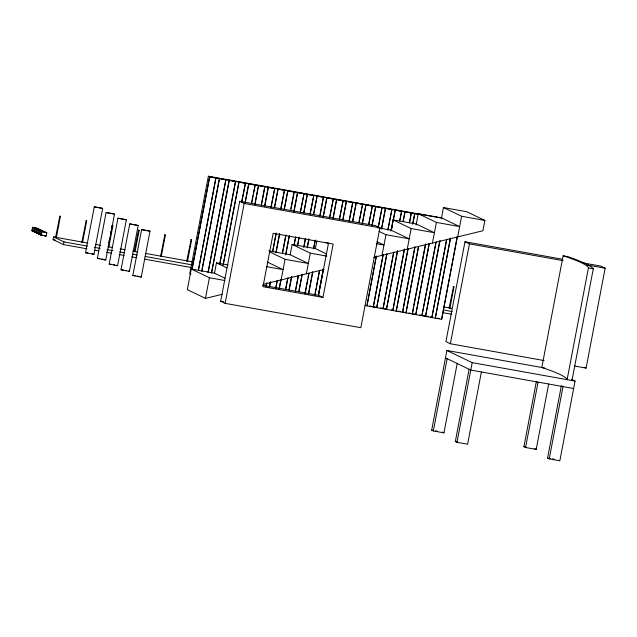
<?xml version="1.0" encoding="UTF-8"?>
<svg xmlns="http://www.w3.org/2000/svg" width="637" height="637" viewBox="0 0 637 637"><rect width="100%" height="100%" fill="white"/><g stroke="black" fill="none" stroke-linecap="round" stroke-linejoin="round"><path stroke-width="0.96" d="M35.258 231.621L31.85 230.729L32.511 227.258L38.379 228.595L32.511 227.258M32.798 231.183L33.458 227.712M36.54 232.489L33.952 231.741L34.613 228.269L40.481 229.607L34.613 228.269M34.9 232.194L35.561 228.723M39.462 233.644L36.054 232.752L36.715 229.28L42.583 230.618L36.715 229.28M37.002 233.206L37.663 229.734M40.744 234.512L38.156 233.763L38.817 230.291L44.686 231.629L38.817 230.291M39.104 234.217L39.765 230.745M40.258 234.774L40.927 231.303L45.84 232.187L46.788 232.64L46.127 236.112L40.258 234.774L46.127 236.112M41.206 235.228L41.875 231.757L40.927 231.303M86.919 248.796L63.445 244.584L53.11 239.616L53.619 236.932L87.85 243.071M56.327 237.497L55.578 237.37L59.846 216.078L60.443 216.214L56.374 237.521L55.96 237.466M63.445 244.584L63.963 241.901L53.619 236.932M81.855 242.092L86.178 220.8L86.68 220.92L82.611 242.227L81.823 242.068L82.611 242.227M85.525 252.698L94.276 206.826L102.254 208.259L102.668 208.45L93.918 254.33L85.525 252.698L87.882 252.953M97.357 258.391L106.108 212.511L114.087 213.944L114.501 214.143L105.75 260.023L97.357 258.391L99.714 258.646M108.776 242.904L109.699 238.063M110.631 233.222L110.997 231.279M111.364 229.344L112.104 225.466L112.908 225.617L108.847 246.933L108.433 246.877M109.19 264.076L117.941 218.204L125.919 219.638L126.333 219.837L117.582 265.709L109.19 264.076L111.547 264.331M121.014 269.769L129.765 223.898L137.751 225.323L138.157 225.522L129.407 271.402L121.014 269.769L123.371 270.024M135.036 251.623L134.288 251.496L138.555 230.196L139.153 230.331L135.084 251.639L134.67 251.583M132.846 275.463L141.597 229.583L149.576 231.016L149.99 231.215L141.239 277.087L132.91 275.534L135.203 275.71M160.564 256.209L164.792 234.902L165.389 235.037L161.32 256.345L160.532 256.185L161.312 256.337M186.752 260.899L191.132 239.623L191.626 239.743L187.557 261.051L186.76 260.907L187.509 261.035M442.213 218.173L208.379 176.226L189.778 273.711L190.973 274.292M224.869 278.178L214.502 273.185L191.243 269.021L187.31 289.652L205.456 298.387L222.273 294.286M191.904 269.411L209.573 176.799L419.17 214.398M192.095 269.507L209.764 176.895L208.379 176.226M198.425 269.578L201.961 251.058M202.335 249.107L215.911 177.938L198.441 270.645M201.666 271.163L219.335 178.551L225.872 179.777L208.203 272.397M201.865 271.258L219.534 178.647M208.004 272.302L225.872 179.777M205.456 298.387L209.398 277.748L191.243 269.021M211.436 272.915L229.097 180.303L235.634 181.529L219.829 264.403M211.627 273.01L229.296 180.398M214.502 273.185L216.469 262.874L228.094 264.952M219.63 264.307L235.252 182.413M223.054 264.92L238.867 182.055L245.404 183.281L241.869 201.81M223.253 265.016L239.058 182.15M220.673 301.213L239.727 201.332L375.456 225.673L379.891 227.807L360.837 327.697L225.116 303.347L220.673 301.213L223.603 301.739M241.67 201.714L245.404 183.281M225.116 303.347L244.17 203.466L239.727 201.332M244.911 203.307L248.629 183.806L255.166 185.033L251.631 203.561M245.293 202.423L248.828 183.902M251.44 203.466L252.929 195.663M253.295 193.72L255.166 185.033M254.864 204.079L258.399 185.558L264.928 186.784L261.401 205.313M255.055 204.174L258.59 185.654M261.576 203.267L264.546 187.668M264.626 205.831L268.161 187.31L274.698 188.536L271.163 207.065M264.825 205.926L268.36 187.405M270.964 206.969L274.698 188.536M274.396 207.582L277.923 189.062L284.46 190.288L280.925 208.817M274.587 207.678L278.122 189.157M265.852 286.714L266.409 283.791M272.548 251.615L276.084 233.094M280.543 209.692L284.46 190.288M266.051 286.809L266.792 282.908M272.747 251.711L276.283 233.19M269.276 287.327L270.207 282.454M275.972 252.228L279.508 233.707M284.158 209.334L287.693 190.813L294.23 192.04L290.695 210.568M269.475 287.422L270.59 281.57M276.171 252.324L279.707 233.803M284.357 209.43L287.884 190.909M275.622 288.465L277.111 280.662M282.502 252.395L285.48 236.797M290.87 208.522L293.848 192.923M275.813 288.561L277.302 280.758M282.51 253.462L286.045 234.942M279.046 289.079L280.718 280.304M285.551 254.959L289.087 236.431M293.92 211.086L297.455 192.565L303.992 193.791L300.457 212.32M279.237 289.174L281.1 279.428M285.933 254.075L289.469 235.555M293.936 212.153L297.654 192.661M281.124 279.946L285.058 259.307L269.507 251.822M285.058 259.307L308.316 263.479L290.161 254.744L292.136 244.425L315.387 248.597L326.622 254.004M285.758 288.266L287.43 279.492M293.944 245.372L295.425 237.569M300.266 212.225L303.992 193.791M285.766 289.333L287.996 277.636M294.318 244.489L295.807 236.693M288.999 289.859L291.412 277.183M297.368 245.986L299.04 237.211M303.69 212.838L307.225 194.317L313.754 195.543L310.227 214.072M289.19 289.954L291.794 276.299M297.75 245.102L299.048 238.278M303.881 212.933L307.416 194.412M295.337 290.998L298.315 275.399M303.706 247.124L305.378 238.349M310.028 213.976L313.754 195.543M295.528 291.085L298.506 275.487M303.905 247.22L305.577 238.445M298.761 291.611L301.922 275.033M307.13 247.737L308.802 238.963M313.452 214.589L316.987 196.069L323.524 197.295L319.989 215.824M298.96 291.706L302.304 274.157M307.329 247.833L309.001 239.058M313.651 214.685L317.186 196.164M306.341 273.791L310.283 253.16L292.136 244.425M304.916 293.721L307.703 279.094M308.077 277.151L308.818 273.249M313.659 247.897L315.14 240.101M319.607 216.699L323.142 198.179M305.115 293.816L309.017 273.345M313.667 248.971L315.339 240.197M315.387 248.597L316.82 241.097M308.34 294.334L312.616 271.911M323.031 217.313L326.749 197.82L333.286 199.047L329.568 218.547M308.539 294.429L312.815 272.007M323.413 216.437L326.948 197.916M315.052 293.522L315.984 288.649M316.35 286.698L319.328 271.099M329.56 217.48L333.286 199.047M314.877 295.568L319.71 270.215M318.293 295.114L323.309 268.79M332.984 218.093L336.519 199.572L343.056 200.798L339.521 219.327M318.484 295.21L323.508 268.886M333.183 218.188L336.71 199.668M322.975 297.431L263.009 286.674L273.185 233.309L333.159 244.067L322.975 297.431L318.54 295.297L328.533 242.904M339.322 219.232L343.056 200.798M342.746 219.845L346.281 201.324L352.818 202.55L349.283 221.079M342.945 219.94L346.48 201.419M349.092 220.983L352.436 203.434M352.516 221.596L356.043 203.076L362.58 204.302L359.053 222.831M352.707 221.692L356.242 203.171M359.037 221.756L362.58 204.302M362.095 224.32L365.813 204.827L372.35 206.054L368.815 224.582M362.477 223.444L366.012 204.923M368.616 224.487L372.35 206.054M372.04 225.1L375.575 206.579L382.112 207.805L378.394 227.305M372.239 225.195L375.774 206.675M378.012 228.189L381.73 208.689M376.228 256.098L366.944 305.911L376.427 256.193M381.436 228.802L385.345 208.331L391.882 209.557L387.973 230.037M381.635 228.898L385.536 208.426M382.009 255.349L385.95 234.711L379.031 231.39M382.941 255.286L373.282 307.05L383.323 254.41M387.774 229.941L391.882 209.557M390.871 231.096L393.021 219.837L416.272 224.009L434.426 232.736L411.168 228.564L393.021 219.837M386.739 253.948L376.706 307.663L386.938 254.044M391.206 230.554L395.107 210.083L401.644 211.309L399.781 221.063M391.771 228.699L392.145 226.748M393.069 221.875L395.306 210.178M393.634 252.164L383.044 308.802L393.833 252.26M399.773 219.988L401.644 211.309M397.432 250.827L386.468 309.415L397.631 250.922M403.014 221.58L404.869 211.834L411.406 213.061L409.551 222.815M403.213 221.676L405.068 211.922M404.336 249.043L392.814 310.553L404.527 249.139M409.352 222.719L411.024 213.944M407.234 249.202L411.168 228.564M407.943 248.677L396.238 311.167L408.142 248.772M412.593 224.304L414.639 213.586L418.453 214.327M412.975 223.428L414.83 213.674M416.096 224.949L418.246 213.69L441.497 217.862L459.643 226.589L436.393 222.417L418.246 213.69M405.172 297.59L402.576 312.305L415.037 246.989M405.546 295.64L414.838 246.893M418.453 246.535L406 312.918L418.644 246.63M413.445 307.138L412.338 314.057L425.731 243.867M413.819 305.187L425.349 244.743M429.147 243.406L415.77 314.67L429.346 243.501M432.451 243.055L436.393 222.417M422.1 314.742L435.859 242.593M436.241 241.718L421.909 315.713M441.497 217.862L443.463 207.543L466.722 211.715L484.868 220.442L482.902 230.761L373.601 257.404M439.657 241.264L425.532 316.422L440.04 240.38M446.553 239.472L431.87 317.56L446.752 239.568M450.351 238.142L435.294 318.174L450.55 238.238M457.247 236.351L441.64 319.312L457.446 236.446M457.677 236.908L461.61 216.269L443.463 207.543M449.117 307.958L453.496 286.69L453.99 286.809L449.929 308.117L449.125 307.966L449.865 308.117M562.63 259.251L464.986 241.734L445.932 341.623L450.375 343.757L544.109 360.574M457.191 363.52L443.965 432.857L433.335 430.954L431.687 430.158L446.887 350.469L544.85 368.043M433.335 430.954L447.126 358.687M450.375 343.757L469.429 243.867L464.986 241.734M481.389 371.96L467.606 444.228L456.976 442.325L455.328 441.529L469.111 369.261M456.976 442.325L472.184 362.636L446.887 350.469M548.68 383.976L536.203 449.404L525.581 447.5L523.925 446.704L536.402 381.276M525.581 447.5L538.058 382.073M563.124 255.771L541.816 367.493A378.386 20.464 10.8 0 1 567.113 379.66L588.421 267.938A378.386 20.464 10.8 0 0 563.124 255.771L567.989 256.647A471.659 25.504 10.8 0 1 593.286 268.814L571.97 380.536M549.221 458.871L547.565 458.075L561.348 385.807L563.004 386.603L549.221 458.871L559.843 460.774L575.044 381.085L571.556 379.405M574.375 366.004L586.096 368.106L605.15 268.217L600.715 266.083L583.134 262.93M263.376 284.269L324.098 269.467M55.57 237.362L55.984 237.426M134.28 251.488L134.694 251.543M102.668 208.45L94.276 206.826M114.501 214.143L106.108 212.511M126.333 219.837L117.941 218.204M138.157 225.522L129.765 223.898M149.99 231.215L141.661 229.654M112.853 225.625L112.112 225.474M139.137 230.331L138.388 230.196M191.562 239.743L190.829 239.6M461.61 216.269L484.868 220.442M420.906 214.709L422.857 215.059M209.764 176.895L216.102 178.026M244.17 203.466L379.891 227.807M469.429 243.867L563.164 260.684M586.597 264.888L605.15 268.217M379.429 228.07L391.054 230.156L409.201 238.883L385.95 234.711M588.421 267.938L593.286 268.814M376.228 243.645L383.976 245.03L377.064 241.71M310.283 253.16L326.757 256.114M268.846 250.922L290.161 254.744M266.624 266.672L283.091 269.626L267.532 262.141M41.875 231.757L46.788 232.64M31.85 230.729L34.31 231.167M33.952 231.741L35.592 232.035M36.054 232.752L38.515 233.19M38.156 233.763L40.617 234.201M95.669 244.473L100.558 245.349M108.386 246.758L112.295 247.459M120.114 248.86L125.003 249.736M132.83 251.137L137.719 252.013M145.539 253.422L192.478 261.839M443.782 306.923L451.609 308.324M53.11 239.616L55.069 239.966M63.963 241.901L87.428 246.113M94.276 247.339L100.136 248.39M106.984 249.624L112.853 250.675M119.7 251.902L124.589 252.778M132.408 254.179L137.297 255.063M145.125 256.464L192.055 264.881M443.368 309.964L452.166 311.541M94.738 250.198L98.647 250.898M106.475 252.3L111.364 253.184M119.183 254.585L124.072 255.461M131.899 256.862L136.788 257.738M144.607 259.148L191.546 267.564M442.85 312.64L451.657 314.224M262.436 285.233L318.54 295.297M369.802 306.007L371.761 306.357M373.712 306.708L375.671 307.058M380.568 307.942L382.518 308.292M384.477 308.642L386.436 308.993M391.325 309.869L393.284 310.219M398.173 311.095L400.132 311.445M402.09 311.796L404.049 312.154M408.938 313.03L410.897 313.38M412.848 313.73L414.806 314.081M419.703 314.957L421.654 315.307M423.613 315.657L428.502 316.541M430.461 316.892L432.419 317.242M437.308 318.118L439.267 318.468M365.128 305.529L441.64 319.312M209.398 277.748L224.893 280.527M472.184 362.636L575.044 381.085M573.626 388.506L470.767 370.057L445.47 357.89M431.687 430.158L433.614 430.508M435.549 430.851L437.476 431.201M523.925 446.704L525.851 447.055M455.328 441.529L457.255 441.879M547.565 458.075L550.464 458.592M552.39 458.943L554.325 459.285M101.856 259.028L102.931 259.243M113.681 264.713L114.756 264.936M125.513 270.407L126.588 270.621M137.345 276.1L138.42 276.315M92.078 253.765L93.918 254.33M164.625 234.902L165.381 235.029M85.915 220.784L86.672 220.912M104.731 259.657L105.75 260.023M116.563 265.342L117.582 265.709M128.395 271.036L129.407 271.402M140.22 276.721L141.239 277.087M453.194 286.658L453.982 286.801M108.839 246.925L108.051 246.79M326.001 242.434L328.588 243.684M584.32 367.254L586.096 368.106M216.469 262.874L226.836 267.858M534.547 448.607L536.203 449.404M442.309 432.061L443.965 432.857"/></g></svg>
